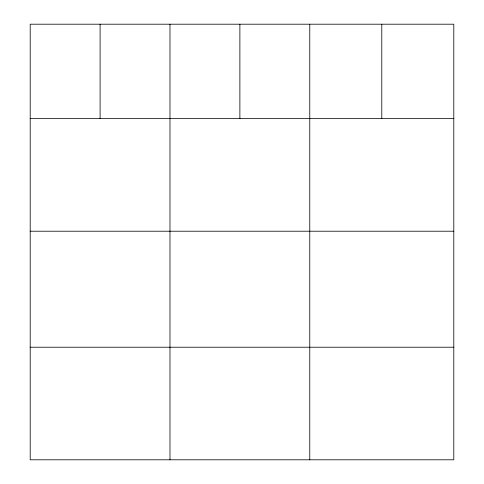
<?xml version="1.0" encoding="UTF-8"?>
<svg xmlns="http://www.w3.org/2000/svg" width="484" height="484" viewBox="0 0 484 484"><rect width="100%" height="100%" fill="white"/><g stroke="black" fill="none" stroke-linecap="round" stroke-linejoin="round"><path stroke-width="0.73" d="M453.798 118.628L453.798 459.8L30.202 459.8L30.202 24.2L453.798 24.2L453.798 118.628L30.202 118.628M30.202 231.213L453.798 231.213M30.202 347.216L453.798 347.216M381.785 24.2L381.785 118.628M309.772 24.2L309.772 459.8M239.882 24.2L239.882 118.628M169.987 24.2L169.987 459.8M100.097 24.2L100.097 118.628"/></g></svg>
